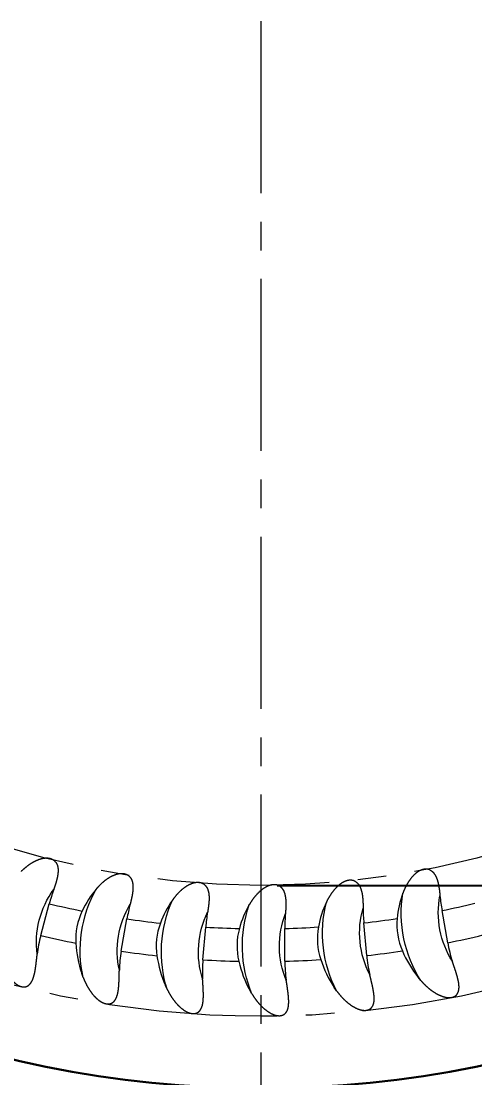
# Model space of a CAD drawing. Extents: x 89 to 469, y -40 to 440.
# Drawn here: x 226.48 to 240.34, y 169.92 to 202.2 of the extents above; entities that cross this region are included whole.
import ezdxf

# ---------------------------------------------------------------- set-up
doc = ezdxf.new("R2010")
doc.units = 0
doc.header["$LTSCALE"] = 7
doc.header["$MEASUREMENT"] = 0
doc.linetypes.add('CENTER2', pattern=[1.125, 0.75, -0.125, 0.125, -0.125])
doc.layers.get('0').update_dxf_attribs({"linetype": 'CONTINUOUS', "lineweight": 15})
for name, color, linetype, lineweight in [('1', 1, 'CENTER2', 15), ('3', 3, 'CONTINUOUS', 30), ('8', 252, 'CONTINUOUS', 15)]:
    doc.layers.add(name, color=color, linetype=linetype, lineweight=lineweight)
doc.styles.add('ITALICT', font='ITALICT.shx', dxfattribs={"width": 0.8, "height": 3})
doc.dimstyles.get("Standard").update_dxf_attribs({"dimtxt": 3, "dimasz": 3, "dimexe": 0.5, "dimexo": 0.5, "dimgap": 0.8, "dimtad": 1, "dimdsep": 46, "dimtxsty": 'ITALICT', "dimcen": 0.09, "dimazin": 2, "dimtfac": 1, "dimtmove": 0, "dimatfit": 3, "dimfxl": 1, "dimtolj": 1, "dimtzin": 0, "dimarcsym": 0})

# ---------------------------------------------------------------- blocks, each defined once
blk = doc.blocks.new('*D10')
at = {"color": 0, "lineweight": -2, "transparency": 16777216}
for p, q in [((234.307, 228.592), (314.622, 228.592)), ((314.122, 178.802), (314.122, 225.592)), ((234.307, 175.802), (314.622, 175.802))]:
    blk.add_line(p, q, dxfattribs=at)
at = {"color": 0, "transparency": 16777216}
for points in [[(313.622, 225.592), (314.622, 225.592), (314.122, 228.592)], [(313.622, 178.802), (314.622, 178.802), (314.122, 175.802)]]:
    blk.add_solid(points, dxfattribs=at)
at = {"color": 0, "transparency": 16777216, "insert": (311.822, 203.447), "char_height": 3, "attachment_point": 5, "rotation": 90, "style": 'ITALICT'}
blk.add_mtext('\\A1;52.8', dxfattribs=at)
blk = doc.blocks.new('*D46')
at = {"color": 0, "lineweight": -2, "transparency": 16777216}
for p, q in [((234.307, 278.197), (340.204, 278.197)), ((339.704, 275.197), (339.704, 129.197)), ((234.307, 126.197), (340.204, 126.197))]:
    blk.add_line(p, q, dxfattribs=at)
at = {"color": 0, "transparency": 16777216}
for points in [[(339.204, 275.197), (340.204, 275.197), (339.704, 278.197)], [(339.204, 129.197), (340.204, 129.197), (339.704, 126.197)]]:
    blk.add_solid(points, dxfattribs=at)
at = {"color": 0, "transparency": 16777216, "insert": (337.404, 202.197), "char_height": 3, "attachment_point": 5, "rotation": 90, "style": 'ITALICT'}
blk.add_mtext('\\A1;152', dxfattribs=at)
blk = doc.blocks.new('*D49')
at = {"color": 0, "lineweight": -2, "transparency": 16777216}
blk.add_line((306.788, 183.85), (291.997, 187.568), dxfattribs=at)
at = {"color": 0, "transparency": 16777216}
blk.add_solid([(292.119, 188.053), (291.875, 187.084), (289.087, 188.3)], dxfattribs=at)
at = {"color": 0, "transparency": 16777216, "insert": (303.026, 187.167), "char_height": 3, "attachment_point": 5, "rotation": 345.8882, "style": 'ITALICT'}
blk.add_mtext('\\A1;R57', dxfattribs=at)
blk = doc.blocks.new('*D50')
at = {"color": 0, "lineweight": -2, "transparency": 16777216}
blk.add_line((309.376, 149.346), (290.556, 162.509), dxfattribs=at)
blk.add_arc((233.807, 202.197), 66.25, 321.48913, 325.46446, dxfattribs=at)
at = {"color": 0, "transparency": 16777216}
blk.add_solid([(290.842, 162.919), (290.269, 162.099), (288.098, 164.228)], dxfattribs=at)
at = {"color": 0, "transparency": 16777216, "insert": (304.56, 155.521), "char_height": 3, "attachment_point": 5, "rotation": 325.032, "style": 'ITALICT'}
blk.add_mtext('\\A1;R66.25', dxfattribs=at)
blk = doc.blocks.new('A$C488C62E3')
at = {"layer": '8', "ltscale": 0.025008}
for p, q in [((-6.725, -27.924), (-6.466, -26.957)), ((-4.266, -28.403), (-4.092, -27.418)), ((5.706, -28.149), (5.532, -27.164)), ((-1.774, -28.667), (-1.687, -27.671)), ((0.731, -28.713), (0.731, -27.712)), ((3.231, -28.54), (3.144, -27.543))]:
    blk.add_line(p, q, dxfattribs=at)
at = {"layer": '8', "ltscale": 0.003192}
for p, q in [((-5.431, -29.206), (-5.475, -29.086)), ((4.885, -29.302), (4.803, -29.204)), ((-2.865, -29.568), (-2.919, -29.452)), ((-0.277, -29.705), (-0.341, -29.595)), ((2.313, -29.616), (2.24, -29.512))]:
    blk.add_line(p, q, dxfattribs=at)
at = {"layer": '8'}
for centre, radius, start, end in [((-0.648, -28.516), 6.023, 160.664, 164.9975), ((-2.733, -28.459), 3.015, 139.784, 154.8733), ((7.165, -27.677), 3.015, 159.784, 174.8733), ((11.464, -26.119), 6.023, 185.664, 189.9975), ((0, 0), 27.722, 256.5118, 258.6359), ((1.839, -28.464), 6.023, 165.664, 169.9975), ((-0.242, -28.589), 3.015, 144.784, 159.8733), ((2.251, -28.501), 3.015, 149.784, 164.8733), ((4.726, -28.196), 3.015, 154.784, 169.8733), ((9.144, -27.019), 6.023, 180.664, 184.9975), ((0, 0), 27.722, 281.5118, 283.6359), ((-3.649, -28.037), 2.007, 154.6648, 183.5207), ((0, 0), 27.722, 261.5118, 263.6359), ((4.313, -28.196), 6.023, 170.664, 174.9975), ((6.754, -27.713), 6.023, 175.664, 179.9975), ((0, 0), 27.722, 276.5118, 278.6359), ((6.161, -27.594), 2.007, 174.6635, 203.5216), ((-1.191, -28.249), 2.007, 159.6655, 188.5201), ((0, 0), 27.722, 266.5118, 268.6359), ((1.276, -28.245), 2.007, 164.6676, 193.5184), ((0, 0), 27.722, 271.5118, 273.6359), ((3.732, -28.026), 2.007, 169.6642, 198.5211), ((-2.881, -28.954), 3.98, 164.9912, 173.3884), ((0, 0), 28.722, 256.4591, 258.6519), ((0, 0), 28.722, 281.4591, 283.6519), ((-2.124, -27.968), 3.533, 183.1259, 198.4507), ((0, 0), 28.722, 276.4591, 278.6519), ((7.57, -27.008), 3.533, 203.1259, 218.4507), ((9.626, -27.459), 3.98, 189.9912, 198.3884), ((-0.346, -29.095), 3.98, 169.9912, 178.3884), ((0, 0), 28.722, 261.4591, 263.6519), ((0.322, -28.047), 3.533, 188.1259, 203.4507), ((2.191, -29.015), 3.98, 174.9912, 183.3884), ((0, 0), 28.722, 266.4591, 268.6519), ((2.765, -27.912), 3.533, 193.1259, 208.4507), ((0, 0), 28.722, 271.4591, 273.6519), ((4.711, -28.713), 3.98, 179.9912, 188.3884), ((5.187, -27.565), 3.533, 198.1259, 213.4507), ((7.196, -28.193), 3.98, 184.9912, 193.3884)]:
    blk.add_arc(centre, radius, start, end, dxfattribs=at)
at = {"layer": '8', "extrusion": (0, 0, -1)}
for centre, major_axis, start_param, end_param in [((-5.388, -27.798), (-0.522, -1.946), 1.023289, 2.0831), ((-3.502, -28.063), (-0.489, -2.772), 1.025464, 2.035404), ((6.308, -27.568), (0.489, -2.772), 1.025464, 2.035404), ((6.865, -27.47), (0.35, -1.984), 1.023289, 2.0831), ((-2.944, -28.162), (-0.35, -1.984), 1.023289, 2.0831), ((-1.042, -28.262), (-0.245, -2.804), 1.025464, 2.035404), ((1.425, -28.245), (0, -2.815), 1.025464, 2.035404), ((3.881, -28.013), (0.245, -2.804), 1.025464, 2.035404), ((4.445, -27.964), (0.176, -2.007), 1.023289, 2.0831), ((-0.479, -28.311), (-0.176, -2.007), 1.023289, 2.0831), ((1.991, -28.245), (0, -2.015), 1.023289, 2.0831)]:
    blk.add_ellipse(centre, major_axis=major_axis, ratio=0.707107, start_param=start_param, end_param=end_param, dxfattribs=at)
at = {"layer": '8'}
for points, knots in [([(-6.677, -25.581), (-6.809, -25.609), (-6.937, -25.666), (-7.055, -25.738), (-7.179, -25.833), (-7.292, -25.939), (-7.304, -25.95), (-7.315, -25.961), (-7.326, -25.972)], [0, 0, 0, 0, 0, 0, 1.126944, 1.126944, 1.126944, 1.254184, 1.254184, 1.254184, 1.254184, 1.254184, 1.254184]), ([(-6.273, -25.684), (-6.331, -25.61), (-6.405, -25.582), (-6.471, -25.564), (-6.559, -25.562), (-6.65, -25.576), (-6.659, -25.578), (-6.668, -25.579), (-6.677, -25.581)], [0, 0, 0, 0, 0, 0, 1.88105, 1.88105, 1.88105, 2.084613, 2.084613, 2.084613, 2.084613, 2.084613, 2.084613]), ([(-6.273, -25.684), (-6.24, -25.724), (-6.217, -25.771), (-6.204, -25.823), (-6.187, -25.962), (-6.207, -26.104), (-6.227, -26.191), (-6.26, -26.309), (-6.298, -26.425), (-6.309, -26.457), (-6.32, -26.49), (-6.332, -26.522)], [0, 0, 0, 0, 0, 0, 0.451532, 0.451532, 0.451532, 1.206202, 1.206202, 1.206202, 1.504001, 1.504001, 1.504001, 1.504001, 1.504001, 1.504001]), ([(-4.422, -26.066), (-4.551, -26.105), (-4.674, -26.173), (-4.785, -26.255), (-4.9, -26.36), (-5.004, -26.476), (-5.014, -26.488), (-5.025, -26.5), (-5.035, -26.512)], [0, 0, 0, 0, 0, 0, 1.126944, 1.126944, 1.126944, 1.254184, 1.254184, 1.254184, 1.254184, 1.254184, 1.254184]), ([(-4.01, -26.133), (-4.075, -26.065), (-4.151, -26.043), (-4.219, -26.031), (-4.306, -26.036), (-4.396, -26.058), (-4.405, -26.061), (-4.414, -26.063), (-4.422, -26.066)], [0, 0, 0, 0, 0, 0, 1.88105, 1.88105, 1.88105, 2.084613, 2.084613, 2.084613, 2.084613, 2.084613, 2.084613]), ([(-4.01, -26.133), (-3.975, -26.17), (-3.947, -26.215), (-3.93, -26.265), (-3.9, -26.403), (-3.908, -26.546), (-3.92, -26.634), (-3.943, -26.754), (-3.971, -26.873), (-3.979, -26.907), (-3.987, -26.94), (-3.996, -26.973)], [0, 0, 0, 0, 0, 0, 0.451532, 0.451532, 0.451532, 1.206202, 1.206202, 1.206202, 1.504001, 1.504001, 1.504001, 1.504001, 1.504001, 1.504001]), ([(4.759, -26.007), (4.652, -26.087), (4.56, -26.193), (4.484, -26.308), (4.412, -26.446), (4.353, -26.591), (4.347, -26.606), (4.342, -26.62), (4.336, -26.635)], [0, 0, 0, 0, 0, 0, 1.126944, 1.126944, 1.126944, 1.254184, 1.254184, 1.254184, 1.254184, 1.254184, 1.254184]), ([(5.169, -25.928), (5.086, -25.887), (5.007, -25.892), (4.939, -25.904), (4.859, -25.939), (4.782, -25.99), (4.774, -25.996), (4.767, -26.001), (4.759, -26.007)], [0, 0, 0, 0, 0, 0, 1.88105, 1.88105, 1.88105, 2.084613, 2.084613, 2.084613, 2.084613, 2.084613, 2.084613]), ([(5.169, -25.928), (5.215, -25.951), (5.257, -25.984), (5.291, -26.025), (5.365, -26.144), (5.407, -26.282), (5.425, -26.368), (5.445, -26.489), (5.46, -26.611), (5.463, -26.645), (5.467, -26.679), (5.47, -26.713)], [0, 0, 0, 0, 0, 0, 0.451532, 0.451532, 0.451532, 1.206202, 1.206202, 1.206202, 1.504001, 1.504001, 1.504001, 1.504001, 1.504001, 1.504001]), ([(-2.134, -26.352), (-2.259, -26.402), (-2.375, -26.481), (-2.478, -26.572), (-2.584, -26.687), (-2.677, -26.812), (-2.687, -26.824), (-2.696, -26.837), (-2.705, -26.85)], [0, 0, 0, 0, 0, 0, 1.126944, 1.126944, 1.126944, 1.254184, 1.254184, 1.254184, 1.254184, 1.254184, 1.254184]), ([(-1.717, -26.383), (-1.788, -26.321), (-1.865, -26.305), (-1.934, -26.3), (-2.02, -26.312), (-2.108, -26.342), (-2.117, -26.346), (-2.125, -26.349), (-2.134, -26.352)], [0, 0, 0, 0, 0, 0, 1.88105, 1.88105, 1.88105, 2.084613, 2.084613, 2.084613, 2.084613, 2.084613, 2.084613]), ([(-1.717, -26.383), (-1.679, -26.416), (-1.648, -26.459), (-1.625, -26.508), (-1.584, -26.642), (-1.58, -26.785), (-1.584, -26.874), (-1.596, -26.996), (-1.614, -27.117), (-1.619, -27.151), (-1.624, -27.185), (-1.63, -27.219)], [0, 0, 0, 0, 0, 0, 0.451532, 0.451532, 0.451532, 1.206202, 1.206202, 1.206202, 1.504001, 1.504001, 1.504001, 1.504001, 1.504001, 1.504001]), ([(0.171, -26.438), (0.051, -26.499), (-0.058, -26.587), (-0.153, -26.687), (-0.248, -26.811), (-0.33, -26.943), (-0.339, -26.956), (-0.347, -26.97), (-0.355, -26.984)], [0, 0, 0, 0, 0, 0, 1.126944, 1.126944, 1.126944, 1.254184, 1.254184, 1.254184, 1.254184, 1.254184, 1.254184]), ([(0.589, -26.432), (0.513, -26.376), (0.434, -26.368), (0.366, -26.368), (0.28, -26.388), (0.196, -26.426), (0.188, -26.43), (0.179, -26.434), (0.171, -26.438)], [0, 0, 0, 0, 0, 0, 1.88105, 1.88105, 1.88105, 2.084613, 2.084613, 2.084613, 2.084613, 2.084613, 2.084613]), ([(0.589, -26.432), (0.63, -26.462), (0.665, -26.502), (0.691, -26.549), (0.744, -26.679), (0.761, -26.821), (0.764, -26.91), (0.763, -27.033), (0.756, -27.154), (0.754, -27.189), (0.751, -27.223), (0.749, -27.257)], [0, 0, 0, 0, 0, 0, 0.451532, 0.451532, 0.451532, 1.206202, 1.206202, 1.206202, 1.504001, 1.504001, 1.504001, 1.504001, 1.504001, 1.504001]), ([(2.475, -26.322), (2.36, -26.393), (2.26, -26.491), (2.174, -26.599), (2.09, -26.73), (2.019, -26.869), (2.012, -26.883), (2.005, -26.898), (1.998, -26.912)], [0, 0, 0, 0, 0, 0, 1.126944, 1.126944, 1.126944, 1.254184, 1.254184, 1.254184, 1.254184, 1.254184, 1.254184]), ([(2.89, -26.28), (2.81, -26.231), (2.731, -26.23), (2.663, -26.236), (2.579, -26.263), (2.498, -26.308), (2.49, -26.313), (2.483, -26.317), (2.475, -26.322)], [0, 0, 0, 0, 0, 0, 1.88105, 1.88105, 1.88105, 2.084613, 2.084613, 2.084613, 2.084613, 2.084613, 2.084613]), ([(2.89, -26.28), (2.934, -26.307), (2.972, -26.343), (3.002, -26.387), (3.066, -26.512), (3.095, -26.653), (3.107, -26.741), (3.116, -26.863), (3.12, -26.985), (3.12, -27.02), (3.121, -27.054), (3.121, -27.088)], [0, 0, 0, 0, 0, 0, 0.451532, 0.451532, 0.451532, 1.206202, 1.206202, 1.206202, 1.504001, 1.504001, 1.504001, 1.504001, 1.504001, 1.504001]), ([(-7.956, -28.621), (-7.913, -28.767), (-7.86, -28.91), (-7.794, -29.044), (-7.699, -29.197), (-7.578, -29.324), (-7.56, -29.342), (-7.522, -29.375), (-7.482, -29.406), (-7.462, -29.421), (-7.422, -29.446), (-7.379, -29.467), (-7.359, -29.475), (-7.304, -29.493), (-7.246, -29.5), (-7.21, -29.498), (-7.157, -29.485), (-7.11, -29.458), (-7.094, -29.446), (-7.057, -29.413), (-7.026, -29.374), (-7.01, -29.349), (-6.954, -29.244), (-6.922, -29.126), (-6.904, -29.04), (-6.878, -28.877), (-6.859, -28.714), (-6.851, -28.641), (-6.843, -28.569), (-6.834, -28.496)], [0, 0, 0, 0, 0, 0, 1.224166, 1.224166, 1.224166, 1.428529, 1.428529, 1.428529, 1.632892, 1.632892, 1.632892, 1.814103, 1.814103, 1.814103, 2.110773, 2.110773, 2.110773, 2.285329, 2.285329, 2.285329, 2.546745, 2.546745, 2.546745, 3.333648, 3.333648, 3.333648, 3.970726, 3.970726, 3.970726, 3.970726, 3.970726, 3.970726]), ([(4.885, -29.302), (4.986, -29.416), (5.095, -29.523), (5.211, -29.617), (5.361, -29.715), (5.525, -29.779), (5.549, -29.787), (5.597, -29.802), (5.646, -29.813), (5.671, -29.818), (5.718, -29.824), (5.765, -29.824), (5.787, -29.823), (5.845, -29.817), (5.9, -29.798), (5.932, -29.782), (5.975, -29.747), (6.005, -29.703), (6.015, -29.685), (6.035, -29.64), (6.046, -29.591), (6.05, -29.562), (6.057, -29.443), (6.036, -29.323), (6.016, -29.237), (5.97, -29.079), (5.919, -28.923), (5.896, -28.853), (5.872, -28.784), (5.849, -28.714)], [0, 0, 0, 0, 0, 0, 1.224166, 1.224166, 1.224166, 1.428529, 1.428529, 1.428529, 1.632892, 1.632892, 1.632892, 1.814103, 1.814103, 1.814103, 2.110773, 2.110773, 2.110773, 2.285329, 2.285329, 2.285329, 2.546745, 2.546745, 2.546745, 3.333648, 3.333648, 3.333648, 3.970726, 3.970726, 3.970726, 3.970726, 3.970726, 3.970726]), ([(-5.431, -29.206), (-5.376, -29.348), (-5.31, -29.485), (-5.233, -29.613), (-5.126, -29.757), (-4.993, -29.873), (-4.973, -29.889), (-4.933, -29.919), (-4.891, -29.946), (-4.869, -29.959), (-4.827, -29.981), (-4.783, -29.998), (-4.762, -30.004), (-4.705, -30.018), (-4.647, -30.019), (-4.612, -30.014), (-4.56, -29.996), (-4.516, -29.965), (-4.501, -29.952), (-4.466, -29.917), (-4.439, -29.875), (-4.426, -29.848), (-4.379, -29.739), (-4.357, -29.619), (-4.347, -29.531), (-4.335, -29.367), (-4.33, -29.203), (-4.328, -29.13), (-4.327, -29.056), (-4.325, -28.983)], [0, 0, 0, 0, 0, 0, 1.224166, 1.224166, 1.224166, 1.428529, 1.428529, 1.428529, 1.632892, 1.632892, 1.632892, 1.814103, 1.814103, 1.814103, 2.110773, 2.110773, 2.110773, 2.285329, 2.285329, 2.285329, 2.546745, 2.546745, 2.546745, 3.333648, 3.333648, 3.333648, 3.970726, 3.970726, 3.970726, 3.970726, 3.970726, 3.970726]), ([(-2.865, -29.568), (-2.798, -29.705), (-2.72, -29.835), (-2.632, -29.956), (-2.513, -30.09), (-2.37, -30.194), (-2.35, -30.208), (-2.307, -30.235), (-2.262, -30.259), (-2.24, -30.269), (-2.196, -30.287), (-2.15, -30.3), (-2.129, -30.305), (-2.071, -30.313), (-2.013, -30.31), (-1.979, -30.302), (-1.928, -30.28), (-1.887, -30.245), (-1.873, -30.23), (-1.842, -30.192), (-1.819, -30.148), (-1.807, -30.12), (-1.77, -30.008), (-1.759, -29.886), (-1.756, -29.798), (-1.759, -29.633), (-1.768, -29.469), (-1.773, -29.396), (-1.778, -29.323), (-1.782, -29.25)], [0, 0, 0, 0, 0, 0, 1.224166, 1.224166, 1.224166, 1.428529, 1.428529, 1.428529, 1.632892, 1.632892, 1.632892, 1.814103, 1.814103, 1.814103, 2.110773, 2.110773, 2.110773, 2.285329, 2.285329, 2.285329, 2.546745, 2.546745, 2.546745, 3.333648, 3.333648, 3.333648, 3.970726, 3.970726, 3.970726, 3.970726, 3.970726, 3.970726]), ([(-0.277, -29.705), (-0.198, -29.835), (-0.109, -29.959), (-0.011, -30.072), (0.12, -30.194), (0.27, -30.286), (0.292, -30.298), (0.337, -30.321), (0.383, -30.341), (0.407, -30.349), (0.452, -30.363), (0.499, -30.372), (0.521, -30.375), (0.579, -30.379), (0.636, -30.37), (0.67, -30.359), (0.718, -30.332), (0.756, -30.294), (0.769, -30.279), (0.797, -30.238), (0.816, -30.192), (0.825, -30.163), (0.852, -30.048), (0.852, -29.925), (0.847, -29.837), (0.83, -29.674), (0.807, -29.511), (0.796, -29.439), (0.785, -29.366), (0.774, -29.294)], [0, 0, 0, 0, 0, 0, 1.224166, 1.224166, 1.224166, 1.428529, 1.428529, 1.428529, 1.632892, 1.632892, 1.632892, 1.814103, 1.814103, 1.814103, 2.110773, 2.110773, 2.110773, 2.285329, 2.285329, 2.285329, 2.546745, 2.546745, 2.546745, 3.333648, 3.333648, 3.333648, 3.970726, 3.970726, 3.970726, 3.970726, 3.970726, 3.970726]), ([(2.313, -29.616), (2.403, -29.739), (2.502, -29.854), (2.61, -29.958), (2.751, -30.069), (2.909, -30.147), (2.932, -30.158), (2.978, -30.177), (3.026, -30.192), (3.051, -30.199), (3.097, -30.209), (3.144, -30.213), (3.166, -30.214), (3.224, -30.213), (3.281, -30.199), (3.313, -30.185), (3.359, -30.154), (3.394, -30.113), (3.405, -30.096), (3.429, -30.053), (3.444, -30.006), (3.451, -29.977), (3.468, -29.859), (3.457, -29.737), (3.444, -29.65), (3.413, -29.488), (3.376, -29.329), (3.358, -29.257), (3.341, -29.186), (3.324, -29.115)], [0, 0, 0, 0, 0, 0, 1.224166, 1.224166, 1.224166, 1.428529, 1.428529, 1.428529, 1.632892, 1.632892, 1.632892, 1.814103, 1.814103, 1.814103, 2.110773, 2.110773, 2.110773, 2.285329, 2.285329, 2.285329, 2.546745, 2.546745, 2.546745, 3.333648, 3.333648, 3.333648, 3.970726, 3.970726, 3.970726, 3.970726, 3.970726, 3.970726])]:
    blk.add_open_spline(points, degree=5, knots=knots, dxfattribs=at)

msp = doc.modelspace()

# ---------------------------------------------------------------- linework, layer by layer
at = {"layer": '1'}
msp.add_line((233.807, 202.197), (233.807, 126.197), dxfattribs=at)
for radius in [30.395, 26.395]:
    msp.add_circle((233.807, 202.197), radius, dxfattribs=at)
msp.add_arc((233.807, 202.197), 57, 193.4627, 347.3297, dxfattribs=at)
at = {"layer": '3'}
for radius in [44.5, 41.04, 32.595]:
    msp.add_circle((233.807, 202.197), radius, dxfattribs=at)

# ---------------------------------------------------------------- block references
msp.add_blockref('A$C488C62E3', (233.807, 202.197))

# ---------------------------------------------------------------- dimensions: what is measured, and where the dimension line sits
dim = msp.add_aligned_dim(p1=(233.807, 278.197), p2=(233.807, 126.197), distance=105.896, dimstyle='Standard')
dim.commit()
dim.dimension.update_dxf_attribs({"geometry": '*D46', "text_midpoint": (337.404, 202.197)})
dim = msp.add_linear_dim(base=(314.122, 228.592), p1=(233.807, 175.802), p2=(233.807, 228.592), angle=90, dimstyle='Standard', override={"dimdec": 1})
dim.commit()
dim.dimension.update_dxf_attribs({"geometry": '*D10', "text_midpoint": (314.122, 203.447), "dimtype": 160})
for mpoint, picture, middle in [((289.087, 188.3), '*D49', (302.466, 184.937)), ((288.098, 164.228), '*D50', (303.242, 153.636))]:
    dim = msp.add_radius_dim(center=(233.807, 202.197), mpoint=mpoint, dimstyle='Standard', override={"dimcen": 0, "dimtofl": 0})
    dim.commit()
    dim.dimension.update_dxf_attribs({"geometry": picture, "text_midpoint": middle, "dimtype": 164})

doc.saveas('drawing.dxf')
